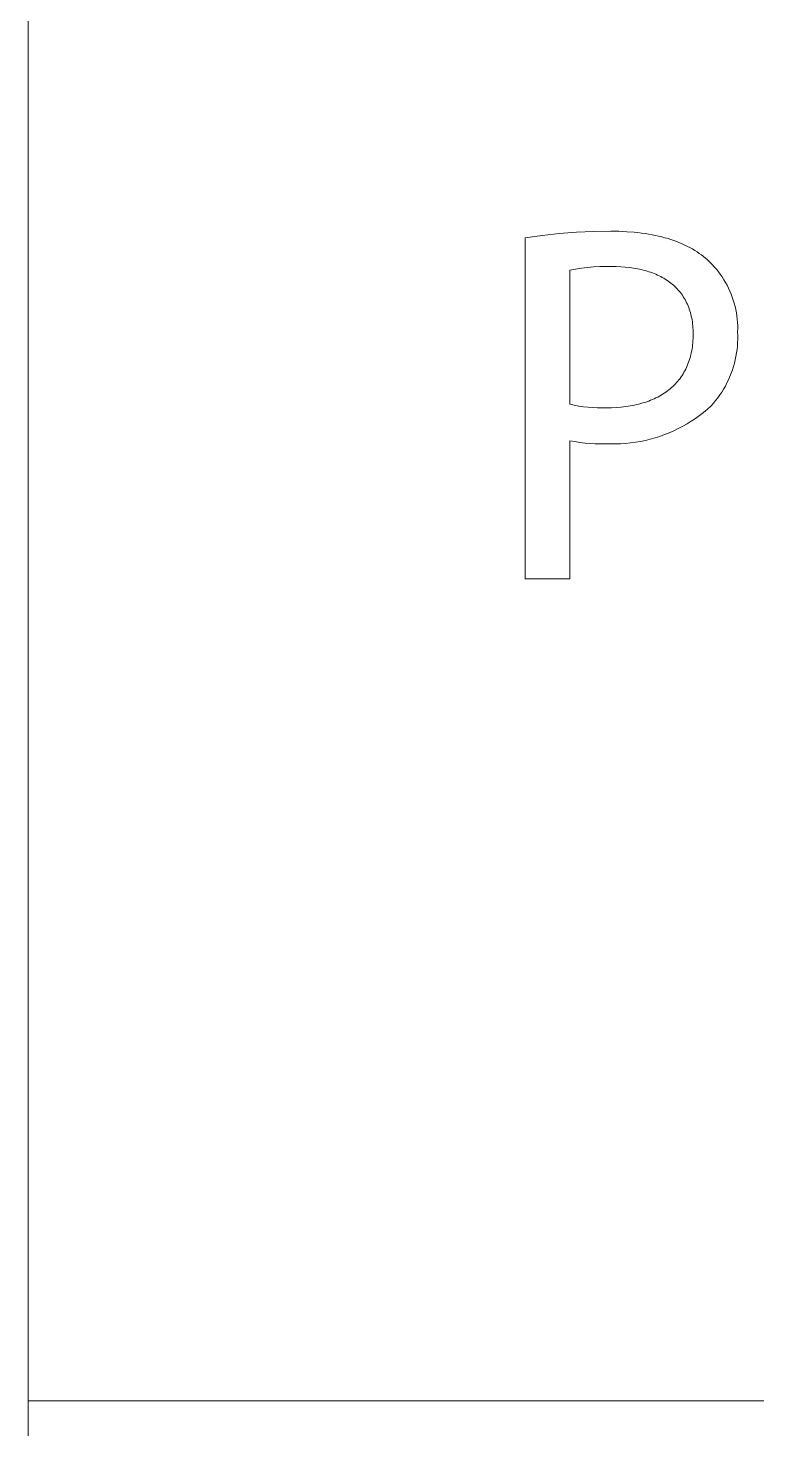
# Model space of a CAD drawing. Header units: millimetres. Extents: x 0 to 3480, y 0 to 2432.
# Drawn here: x 2165.1 to 2214.7, y 95.3 to 190.7 of the extents above; entities that cross this region are included whole.
import ezdxf

# ---------------------------------------------------------------- set-up
doc = ezdxf.new("R2010")
doc.units = ezdxf.units.MM
doc.header["$MEASUREMENT"] = 0
doc.layers.add('Domyślny', color=7, linetype='Continuous', true_color=0x000000)

msp = doc.modelspace()

# ---------------------------------------------------------------- linework, layer by layer
at = {"layer": 'Domyślny', "color": 18, "lineweight": 15, "true_color": 0x000000}
for p, q in [((2165.118, 0), (2165.118, 389.062)), ((2198.945, 176.387), (2200.101, 176.555)), ((2198.945, 153.185), (2198.945, 176.387)), ((2200.101, 176.555), (2201.262, 176.684)), ((2201.262, 176.684), (2202.427, 176.774)), ((2202.427, 176.774), (2203.594, 176.826)), ((2203.594, 176.826), (2204.763, 176.839)), ((2204.763, 176.839), (2205.316, 176.831)), ((2205.316, 176.831), (2205.85, 176.806)), ((2205.85, 176.806), (2206.365, 176.766)), ((2206.365, 176.766), (2206.616, 176.74)), ((2206.616, 176.74), (2206.862, 176.709)), ((2206.862, 176.709), (2207.103, 176.675)), ((2207.103, 176.675), (2207.339, 176.637)), ((2207.339, 176.637), (2207.571, 176.596)), ((2207.571, 176.596), (2207.798, 176.55)), ((2207.798, 176.55), (2208.02, 176.501)), ((2208.02, 176.501), (2208.237, 176.448)), ((2208.237, 176.448), (2208.45, 176.391)), ((2208.45, 176.391), (2208.658, 176.331)), ((2208.658, 176.331), (2208.861, 176.267)), ((2208.861, 176.267), (2209.06, 176.199)), ((2209.06, 176.199), (2209.254, 176.128)), ((2209.254, 176.128), (2209.443, 176.053)), ((2209.443, 176.053), (2209.627, 175.975)), ((2209.627, 175.975), (2209.807, 175.893)), ((2209.807, 175.893), (2209.982, 175.808)), ((2209.982, 175.808), (2210.152, 175.72)), ((2210.152, 175.72), (2210.318, 175.628)), ((2210.318, 175.628), (2210.479, 175.532)), ((2210.479, 175.532), (2210.635, 175.434)), ((2210.635, 175.434), (2210.786, 175.332)), ((2210.786, 175.332), (2210.933, 175.227)), ((2210.933, 175.227), (2211.075, 175.118)), ((2211.075, 175.118), (2211.213, 175.007)), ((2211.213, 175.007), (2211.345, 174.892)), ((2211.345, 174.892), (2211.505, 174.741)), ((2211.505, 174.741), (2211.659, 174.584)), ((2211.659, 174.584), (2211.807, 174.422)), ((2202.374, 174.261), (2201.969, 174.185)), ((2201.969, 174.185), (2201.969, 165.064)), ((2202.78, 174.324), (2202.374, 174.261)), ((2203.189, 174.374), (2202.78, 174.324)), ((2203.599, 174.41), (2203.189, 174.374)), ((2204.009, 174.434), (2203.599, 174.41)), ((2204.421, 174.444), (2204.009, 174.434)), ((2204.832, 174.44), (2204.421, 174.444)), ((2205.142, 174.436), (2204.832, 174.44)), ((2205.444, 174.423), (2205.142, 174.436)), ((2205.74, 174.401), (2205.444, 174.423)), ((2206.028, 174.37), (2205.74, 174.401)), ((2206.309, 174.33), (2206.028, 174.37)), ((2206.447, 174.307), (2206.309, 174.33)), ((2206.583, 174.282), (2206.447, 174.307)), ((2206.717, 174.254), (2206.583, 174.282)), ((2206.848, 174.224), (2206.717, 174.254)), ((2206.978, 174.192), (2206.848, 174.224)), ((2207.106, 174.158), (2206.978, 174.192)), ((2207.231, 174.122), (2207.106, 174.158)), ((2207.355, 174.083), (2207.231, 174.122)), ((2207.477, 174.042), (2207.355, 174.083)), ((2207.596, 173.999), (2207.477, 174.042)), ((2207.713, 173.953), (2207.596, 173.999)), ((2207.828, 173.905), (2207.713, 173.953)), ((2207.941, 173.856), (2207.828, 173.905)), ((2208.052, 173.803), (2207.941, 173.856)), ((2208.16, 173.749), (2208.052, 173.803)), ((2208.266, 173.692), (2208.16, 173.749)), ((2208.37, 173.633), (2208.266, 173.692)), ((2208.471, 173.572), (2208.37, 173.633)), ((2208.571, 173.508), (2208.471, 173.572)), ((2208.667, 173.443), (2208.571, 173.508)), ((2211.807, 174.422), (2211.95, 174.255)), ((2211.95, 174.255), (2212.087, 174.083)), ((2212.087, 174.083), (2212.218, 173.906)), ((2212.218, 173.906), (2212.343, 173.725)), ((2212.343, 173.725), (2212.461, 173.54)), ((2212.461, 173.54), (2212.573, 173.351)), ((2208.762, 173.375), (2208.667, 173.443)), ((2208.854, 173.304), (2208.762, 173.375)), ((2208.943, 173.232), (2208.854, 173.304)), ((2209.03, 173.157), (2208.943, 173.232)), ((2209.115, 173.08), (2209.03, 173.157)), ((2209.197, 173), (2209.115, 173.08)), ((2209.276, 172.919), (2209.197, 173)), ((2209.353, 172.835), (2209.276, 172.919)), ((2209.427, 172.748), (2209.353, 172.835)), ((2209.499, 172.66), (2209.427, 172.748)), ((2209.568, 172.569), (2209.499, 172.66)), ((2209.635, 172.476), (2209.568, 172.569)), ((2212.573, 173.351), (2212.678, 173.158)), ((2212.678, 173.158), (2212.777, 172.962)), ((2212.777, 172.962), (2212.869, 172.762)), ((2212.869, 172.762), (2212.953, 172.559)), ((2212.953, 172.559), (2213.031, 172.353)), ((2209.698, 172.38), (2209.635, 172.476)), ((2209.759, 172.283), (2209.698, 172.38)), ((2209.818, 172.182), (2209.759, 172.283)), ((2209.873, 172.08), (2209.818, 172.182)), ((2209.926, 171.975), (2209.873, 172.08)), ((2209.976, 171.868), (2209.926, 171.975)), ((2210.023, 171.759), (2209.976, 171.868)), ((2210.067, 171.647), (2210.023, 171.759)), ((2210.108, 171.533), (2210.067, 171.647)), ((2213.031, 172.353), (2213.101, 172.145)), ((2213.101, 172.145), (2213.164, 171.935)), ((2213.164, 171.935), (2213.22, 171.722)), ((2213.22, 171.722), (2213.269, 171.508)), ((2210.147, 171.417), (2210.108, 171.533)), ((2210.182, 171.298), (2210.147, 171.417)), ((2210.215, 171.177), (2210.182, 171.298)), ((2210.244, 171.054), (2210.215, 171.177)), ((2210.271, 170.929), (2210.244, 171.054)), ((2210.294, 170.801), (2210.271, 170.929)), ((2210.315, 170.67), (2210.294, 170.801)), ((2210.332, 170.538), (2210.315, 170.67)), ((2213.269, 171.508), (2213.31, 171.292)), ((2213.31, 171.292), (2213.343, 171.075)), ((2213.343, 171.075), (2213.369, 170.856)), ((2213.369, 170.856), (2213.387, 170.637)), ((2210.346, 170.403), (2210.332, 170.538)), ((2210.357, 170.265), (2210.346, 170.403)), ((2210.365, 170.126), (2210.357, 170.265)), ((2210.37, 169.983), (2210.365, 170.126)), ((2210.372, 169.839), (2210.37, 169.983)), ((2210.37, 169.688), (2210.372, 169.839)), ((2213.387, 170.637), (2213.398, 170.418)), ((2213.401, 170.198), (2213.397, 169.978)), ((2213.397, 169.978), (2213.405, 169.74)), ((2213.398, 170.418), (2213.401, 170.198)), ((2213.405, 169.74), (2213.405, 169.501)), ((2210.269, 168.692), (2210.293, 168.828)), ((2210.293, 168.828), (2210.314, 168.965)), ((2210.314, 168.965), (2210.332, 169.106)), ((2210.332, 169.106), (2210.346, 169.248)), ((2210.346, 169.248), (2210.357, 169.392)), ((2210.357, 169.392), (2210.365, 169.539)), ((2210.365, 169.539), (2210.37, 169.688)), ((2213.356, 168.787), (2213.323, 168.551)), ((2213.381, 169.025), (2213.356, 168.787)), ((2213.397, 169.263), (2213.381, 169.025)), ((2213.405, 169.501), (2213.397, 169.263)), ((2209.967, 167.686), (2210.015, 167.804)), ((2210.015, 167.804), (2210.061, 167.924)), ((2210.061, 167.924), (2210.103, 168.046)), ((2210.103, 168.046), (2210.142, 168.171)), ((2210.142, 168.171), (2210.179, 168.298)), ((2210.179, 168.298), (2210.212, 168.427)), ((2210.212, 168.427), (2210.242, 168.558)), ((2210.242, 168.558), (2210.269, 168.692)), ((2213.176, 167.851), (2213.111, 167.621)), ((2213.233, 168.082), (2213.176, 167.851)), ((2213.282, 168.316), (2213.233, 168.082)), ((2213.323, 168.551), (2213.282, 168.316)), ((2209.475, 166.825), (2209.546, 166.925)), ((2209.546, 166.925), (2209.615, 167.027)), ((2209.615, 167.027), (2209.681, 167.131)), ((2209.681, 167.131), (2209.744, 167.237)), ((2209.744, 167.237), (2209.804, 167.346)), ((2209.804, 167.346), (2209.861, 167.457)), ((2209.861, 167.457), (2209.916, 167.57)), ((2209.916, 167.57), (2209.967, 167.686)), ((2212.869, 166.948), (2212.773, 166.729)), ((2212.958, 167.169), (2212.869, 166.948)), ((2213.038, 167.394), (2212.958, 167.169)), ((2213.111, 167.621), (2213.038, 167.394)), ((2208.4, 165.814), (2208.504, 165.885)), ((2208.504, 165.885), (2208.606, 165.959)), ((2208.606, 165.959), (2208.705, 166.035)), ((2208.705, 166.035), (2208.801, 166.113)), ((2208.801, 166.113), (2208.895, 166.194)), ((2208.895, 166.194), (2208.986, 166.277)), ((2208.986, 166.277), (2209.075, 166.362)), ((2209.075, 166.362), (2209.16, 166.45)), ((2209.16, 166.45), (2209.243, 166.541)), ((2209.243, 166.541), (2209.323, 166.633)), ((2209.323, 166.633), (2209.4, 166.728)), ((2209.4, 166.728), (2209.475, 166.825)), ((2212.316, 165.893), (2212.183, 165.694)), ((2212.441, 166.096), (2212.316, 165.893)), ((2212.559, 166.303), (2212.441, 166.096)), ((2212.67, 166.514), (2212.559, 166.303)), ((2212.773, 166.729), (2212.67, 166.514)), ((2201.969, 165.064), (2202.279, 164.998)), ((2202.279, 164.998), (2202.591, 164.942)), ((2202.591, 164.942), (2202.904, 164.896)), ((2205.789, 164.903), (2205.942, 164.925)), ((2205.942, 164.925), (2206.093, 164.95)), ((2206.093, 164.95), (2206.241, 164.976)), ((2206.241, 164.976), (2206.388, 165.006)), ((2206.388, 165.006), (2206.532, 165.038)), ((2206.532, 165.038), (2206.673, 165.072)), ((2206.673, 165.072), (2206.812, 165.109)), ((2206.812, 165.109), (2206.949, 165.149)), ((2206.949, 165.149), (2207.084, 165.19)), ((2207.084, 165.19), (2207.216, 165.235)), ((2207.216, 165.235), (2207.346, 165.282)), ((2207.346, 165.282), (2207.473, 165.331)), ((2207.473, 165.331), (2207.597, 165.383)), ((2207.597, 165.383), (2207.72, 165.437)), ((2207.72, 165.437), (2207.839, 165.494)), ((2207.839, 165.494), (2207.957, 165.553)), ((2207.957, 165.553), (2208.071, 165.615)), ((2208.071, 165.615), (2208.183, 165.679)), ((2208.183, 165.679), (2208.293, 165.745)), ((2208.293, 165.745), (2208.4, 165.814)), ((2211.589, 164.948), (2211.334, 164.722)), ((2211.747, 165.127), (2211.589, 164.948)), ((2211.899, 165.311), (2211.747, 165.127)), ((2212.045, 165.5), (2211.899, 165.311)), ((2212.183, 165.694), (2212.045, 165.5)), ((2202.904, 164.896), (2203.219, 164.861)), ((2203.219, 164.861), (2203.535, 164.835)), ((2203.535, 164.835), (2203.851, 164.82)), ((2203.851, 164.82), (2204.168, 164.815)), ((2204.168, 164.815), (2204.484, 164.821)), ((2204.484, 164.821), (2204.823, 164.826)), ((2204.823, 164.826), (2205.154, 164.841)), ((2205.154, 164.841), (2205.476, 164.867)), ((2205.476, 164.867), (2205.633, 164.884)), ((2205.633, 164.884), (2205.789, 164.903)), ((2210.527, 164.098), (2210.243, 163.91)), ((2210.803, 164.297), (2210.527, 164.098)), ((2211.072, 164.505), (2210.803, 164.297)), ((2211.334, 164.722), (2211.072, 164.505)), ((2208.738, 163.119), (2208.422, 162.994)), ((2209.05, 163.256), (2208.738, 163.119)), ((2209.357, 163.404), (2209.05, 163.256)), ((2209.658, 163.562), (2209.357, 163.404)), ((2209.954, 163.731), (2209.658, 163.562)), ((2210.243, 163.91), (2209.954, 163.731)), ((2202.315, 162.519), (2201.969, 162.584)), ((2201.969, 162.584), (2201.969, 153.185)), ((2202.662, 162.466), (2202.315, 162.519)), ((2203.011, 162.425), (2202.662, 162.466)), ((2203.361, 162.395), (2203.011, 162.425)), ((2203.712, 162.377), (2203.361, 162.395)), ((2204.063, 162.37), (2203.712, 162.377)), ((2204.415, 162.375), (2204.063, 162.37)), ((2204.755, 162.362), (2204.415, 162.375)), ((2205.095, 162.361), (2204.755, 162.362)), ((2205.435, 162.372), (2205.095, 162.361)), ((2205.775, 162.394), (2205.435, 162.372)), ((2206.114, 162.429), (2205.775, 162.394)), ((2206.451, 162.475), (2206.114, 162.429)), ((2206.786, 162.532), (2206.451, 162.475)), ((2207.12, 162.602), (2206.786, 162.532)), ((2207.45, 162.683), (2207.12, 162.602)), ((2207.778, 162.775), (2207.45, 162.683)), ((2208.102, 162.879), (2207.778, 162.775)), ((2208.422, 162.994), (2208.102, 162.879)), ((2201.969, 153.185), (2198.945, 153.185)), ((2165.118, 97.255), (3477.082, 97.255))]:
    msp.add_line(p, q, dxfattribs=at)

doc.saveas('drawing.dxf')
